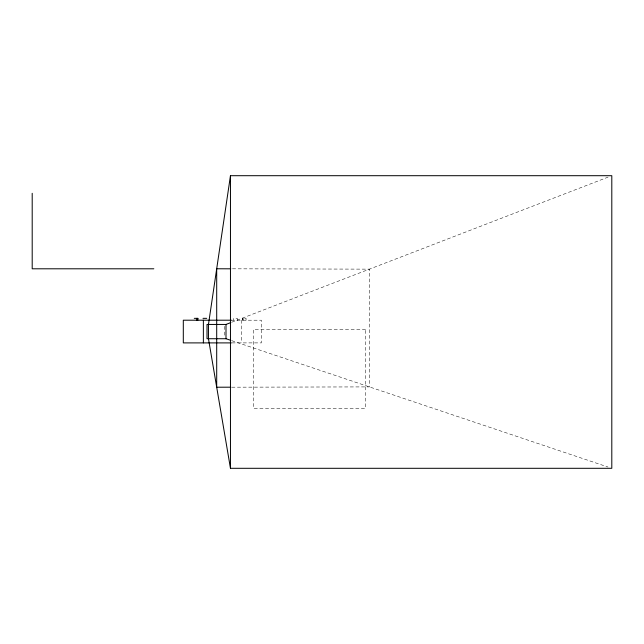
<?xml version="1.0" encoding="UTF-8"?>
<svg xmlns="http://www.w3.org/2000/svg" width="644" height="644" viewBox="0 0 644 644"><rect width="100%" height="100%" fill="white"/><g stroke="black" fill="none" stroke-linecap="round" stroke-linejoin="round"><path stroke-width="0.48" stroke-dasharray="3.22 2.42" d="M231.623 322.274L608.057 177.14M231.768 387.189L369.431 386.899L369.431 269.144L231.768 268.814M231.381 320.205L261.4 320.205L261.4 342.898L231.381 342.898M231.695 340.644L608 467.029M246.064 320.205L246.064 318.345L242.369 318.345L242.369 320.205M243.488 318.345L243.488 320.205M242.506 318.345L242.506 320.205M241.331 320.205L241.331 342.898M237.338 320.205L237.338 318.345L233.643 318.345L233.643 320.205M224.539 326.347L224.539 336.82M365.551 329.438L253.406 329.438L253.406 408.296L365.551 408.296L365.551 329.438"/><path stroke-width="0.97" d="M230.463 175.699L208.463 324.447L208.463 338.728L230.463 468.301L611.8 468.301L611.8 175.699L230.463 175.699L230.463 468.301M230.745 340.322L225.996 338.728L207.014 338.728L207.014 324.447L225.996 324.447L230.681 322.636M230.769 387.189L216.698 387.221L216.698 268.773L230.769 268.814M153.827 268.798L32.2 268.798L32.2 193.297M194.279 318.345L197.966 318.345M202.989 318.345L206.708 318.345M231.325 320.205L183.307 320.205L183.307 342.898L231.325 342.898M225.996 324.447L225.996 338.728M203.375 320.205L203.375 342.898M197.837 318.345L197.837 320.205M196.847 318.345L196.847 320.205"/></g></svg>
